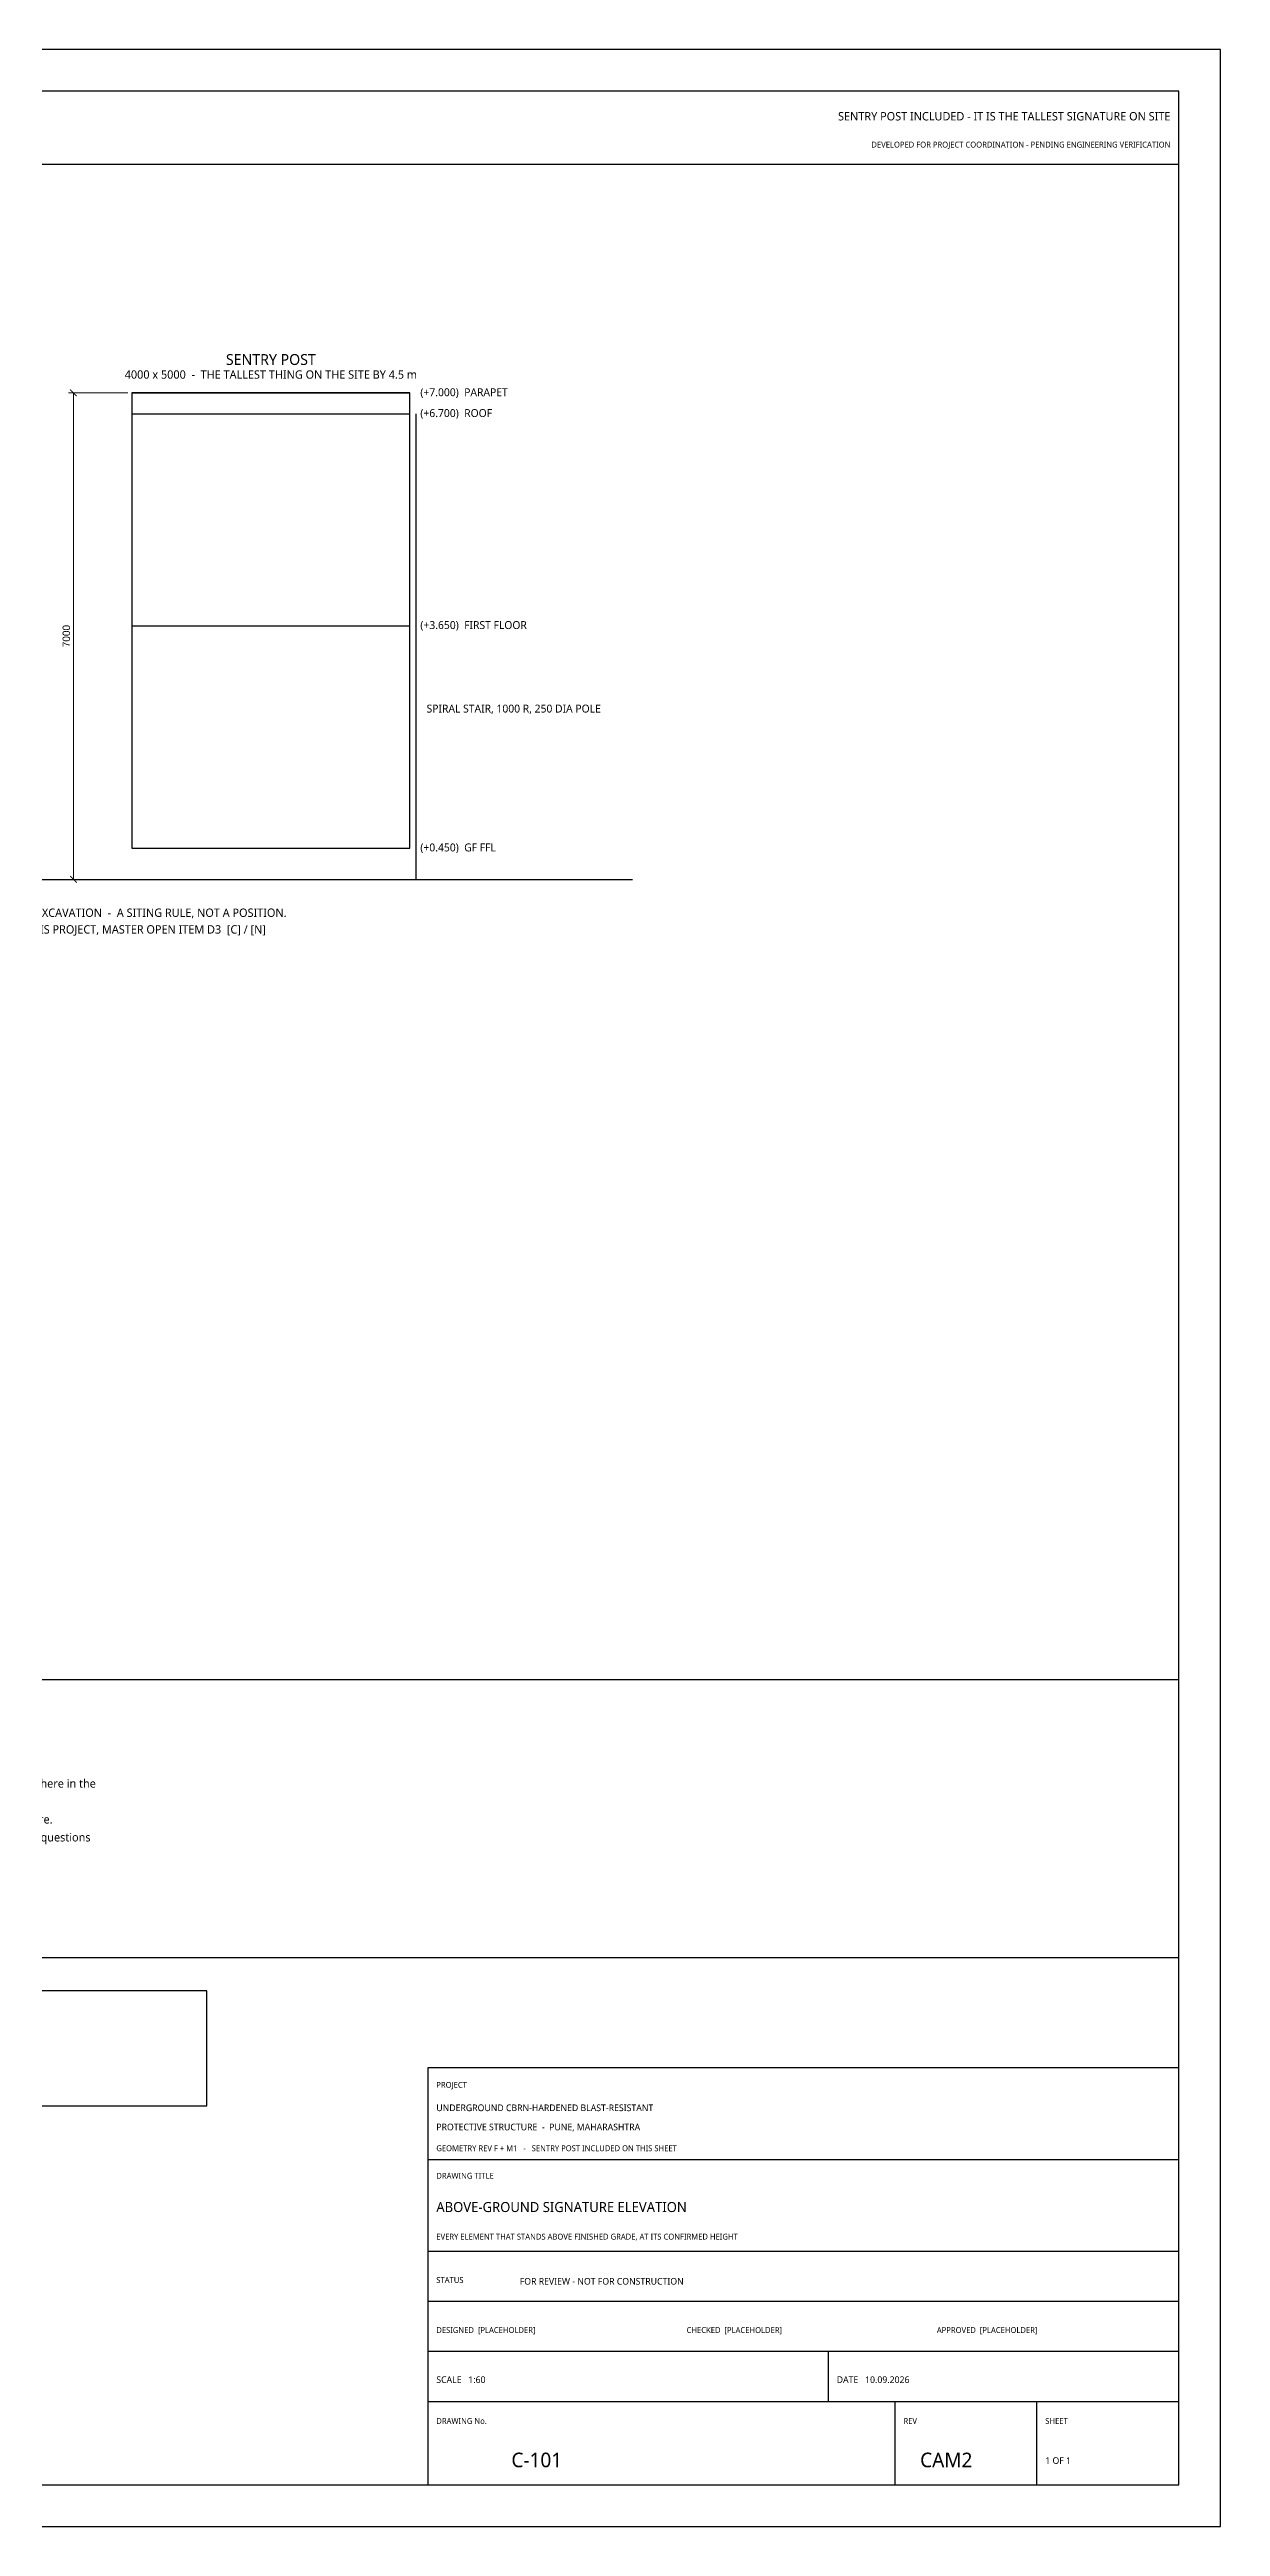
# Model space of a CAD drawing. Header units: millimetres. Extents: x 0 to 841, y 0 to 594.
# Drawn here: x 560 to 841, y 0 to 594 of the extents above; entities that cross this region are included whole.
import ezdxf
from ezdxf.enums import TextEntityAlignment as Align

# ---------------------------------------------------------------- set-up
doc = ezdxf.new("R2010")
doc.units = ezdxf.units.MM
for name, color, linetype in [('C-GRADE', 2, 'Continuous'), ('C-SIGNATURE', 1, 'Continuous'), ('M-FLAG', 1, 'Continuous'), ('M-LEVEL', 4, 'Continuous'), ('M-TITLE', 7, 'Continuous'), ('S-DIM', 4, 'Continuous'), ('S-NOTE', 7, 'Continuous'), ('S-TITLE', 7, 'Continuous')]:
    doc.layers.add(name, color=color, linetype=linetype)
doc.styles.add('OpenSans', font='OpenSans-Regular.ttf')
doc.dimstyles.new('SC-DIM', dxfattribs={"dimtxt": 1.8, "dimasz": 1.6, "dimexe": 1.2, "dimexo": 1, "dimgap": 0.8, "dimtad": 1, "dimdec": 0, "dimblk": 'ARCHTICK', "dimcen": 2.5, "dimclrd": 4, "dimclre": 4, "dimclrt": 4, "dimazin": 3, "dimtfac": 1, "dimtmove": 0, "dimatfit": 3, "dimlwd": 13, "dimlwe": 13})

# ---------------------------------------------------------------- blocks, each defined once
blk = doc.blocks.new('_ARCHTICK')
at = {"color": 0, "linetype": 'BYBLOCK', "const_width": 0.15}
blk.add_lwpolyline([(-0.5, -0.5), (0.5, 0.5)], dxfattribs=at)

msp = doc.modelspace()

# ---------------------------------------------------------------- linework, layer by layer
at = {"layer": 'C-GRADE'}
for p in [(14, 395), (505, 395)]:
    msp.add_line(p, (700, 395), dxfattribs=at)
at = {"layer": 'C-SIGNATURE'}
for p, q in [((580, 511.667), (646.667, 511.667)), ((580, 506.667), (646.667, 506.667)), ((648.167, 395), (648.167, 506.667)), ((580, 455.833), (646.667, 455.833)), ((580, 402.5), (646.667, 402.5))]:
    msp.add_line(p, q, dxfattribs=at)
msp.add_lwpolyline([(580, 402.5), (646.667, 402.5), (646.667, 511.667), (580, 511.667)], close=True, dxfattribs=at)
at = {"layer": 'M-TITLE'}
for p, q in [((10, 566.5), (831, 566.5)), ((651, 88), (831, 88)), ((651, 66), (831, 66)), ((651, 54), (831, 54)), ((651, 42), (831, 42)), ((747, 30), (747, 42)), ((651, 30), (831, 30)), ((763, 10), (763, 30)), ((797, 10), (797, 30))]:
    msp.add_line(p, q, dxfattribs=at)
msp.add_lwpolyline([(651, 10), (831, 10), (831, 110), (651, 110)], close=True, dxfattribs=at)
at = {"layer": 'S-TITLE'}
for points in [[(0, 0), (841, 0), (841, 594), (0, 594)], [(10, 10), (831, 10), (831, 584), (10, 584)], [(430, 136.475), (831, 136.475), (831, 203), (430, 203)], [(430, 100.85), (598, 100.85), (598, 128.475), (430, 128.475)]]:
    msp.add_lwpolyline(points, close=True, dxfattribs=at)

# ---------------------------------------------------------------- texts
at = {"layer": 'C-SIGNATURE', "style": 'OpenSans'}
for s, height, p in [('4000 x 5000  -  THE TALLEST THING ON THE SITE BY 4.5 m', 2, (613.333, 516.067)), ('SENTRY POST', 2.6, (613.333, 519.667))]:
    msp.add_text(s, height=height, dxfattribs=at).set_placement(p, align=Align.MIDDLE_CENTER)
msp.add_text('SPIRAL STAIR, 1000 R, 250 DIA POLE', height=1.9, dxfattribs=at).set_placement((650.667, 435))
at = {"layer": 'M-FLAG', "style": 'OpenSans'}
for s, height, p in [('SENTRY POST INCLUDED - IT IS THE TALLEST SIGNATURE ON SITE', 2, (829, 577)), ('DEVELOPED FOR PROJECT COORDINATION - PENDING ENGINEERING VERIFICATION', 1.4, (829, 570.5))]:
    msp.add_text(s, height=height, dxfattribs=at).set_placement(p, align=Align.RIGHT)
for s, height, p in [('AT LEAST 10 000 CLEAR OF THE SHELTER EXCAVATION  -  A SITING RULE, NOT A POSITION.', 2, (507, 386)), ('THERE IS NO SITE PLAN ANYWHERE IN THIS PROJECT, MASTER OPEN ITEM D3  [C] / [N]', 2, (507, 382)), ('FOR REVIEW - NOT FOR CONSTRUCTION', 1.6, (673, 58))]:
    msp.add_text(s, height=height, dxfattribs=at).set_placement(p)
at = {"layer": 'M-LEVEL', "style": 'OpenSans'}
for s, p in [('(+7.000)  PARAPET', (649.167, 510.867)), ('(+6.700)  ROOF', (649.167, 505.867)), ('(+3.650)  FIRST FLOOR', (649.167, 455.033)), ('(+0.450)  GF FFL', (649.167, 401.7))]:
    msp.add_text(s, height=1.9, dxfattribs=at).set_placement(p)
at = {"layer": 'M-TITLE', "style": 'OpenSans'}
for s, height, p in [('PROJECT', 1.4, (653, 105.2)), ('UNDERGROUND CBRN-HARDENED BLAST-RESISTANT', 1.6, (653, 99.6)), ('PROTECTIVE STRUCTURE  -  PUNE, MAHARASHTRA', 1.6, (653, 95)), ('GEOMETRY REV F + M1   -   SENTRY POST INCLUDED ON THIS SHEET', 1.4, (653, 90)), ('DRAWING TITLE', 1.4, (653, 83.4)), ('ABOVE-GROUND SIGNATURE ELEVATION', 2.4, (653, 75.4)), ('EVERY ELEMENT THAT STANDS ABOVE FINISHED GRADE, AT ITS CONFIRMED HEIGHT', 1.4, (653, 68.8)), ('STATUS', 1.4, (653, 58.4)), ('DESIGNED  [PLACEHOLDER]', 1.4, (653, 46.4)), ('CHECKED  [PLACEHOLDER]', 1.4, (713, 46.4)), ('APPROVED  [PLACEHOLDER]', 1.4, (773, 46.4)), ('SCALE   1:60', 1.6, (653, 34.4)), ('DATE   10.09.2026', 1.6, (749, 34.4)), ('DRAWING No.', 1.4, (653, 24.6)), ('REV', 1.4, (765, 24.6)), ('SHEET', 1.4, (799, 24.6)), ('C-101', 3.5, (671, 14.2)), ('CAM2', 3.5, (769, 14.2)), ('1 OF 1', 1.6, (799, 15))]:
    msp.add_text(s, height=height, dxfattribs=at).set_placement(p)
at = {"layer": 'S-NOTE', "style": 'OpenSans'}
for s, p in [('NO NET, SCREEN, PAINT SCHEME, THERMAL TREATMENT OR DETECTION CRITERION.  None exists anywhere in the', (432, 177.175)), ('NO CONCEALMENT REQUIREMENT AT ALL.  What has to be concealed, and from what, depends on two questions', (432, 164.275)), ('   [N], quantity to be verified from final measurement, note NO CONCEALMENT.  Nothing is invented here.', (432, 168.575))]:
    msp.add_text(s, height=2, dxfattribs=at).set_placement(p)

# ---------------------------------------------------------------- dimensions: what is measured, and where the dimension line sits
at = {"layer": 'S-DIM'}
msp.add_linear_dim(base=(566, 395), p1=(580, 395), p2=(580, 511.667), angle=90, dimstyle='SC-DIM', override={"dimlfac": 60}, dxfattribs=at).render()

doc.saveas('drawing.dxf')
